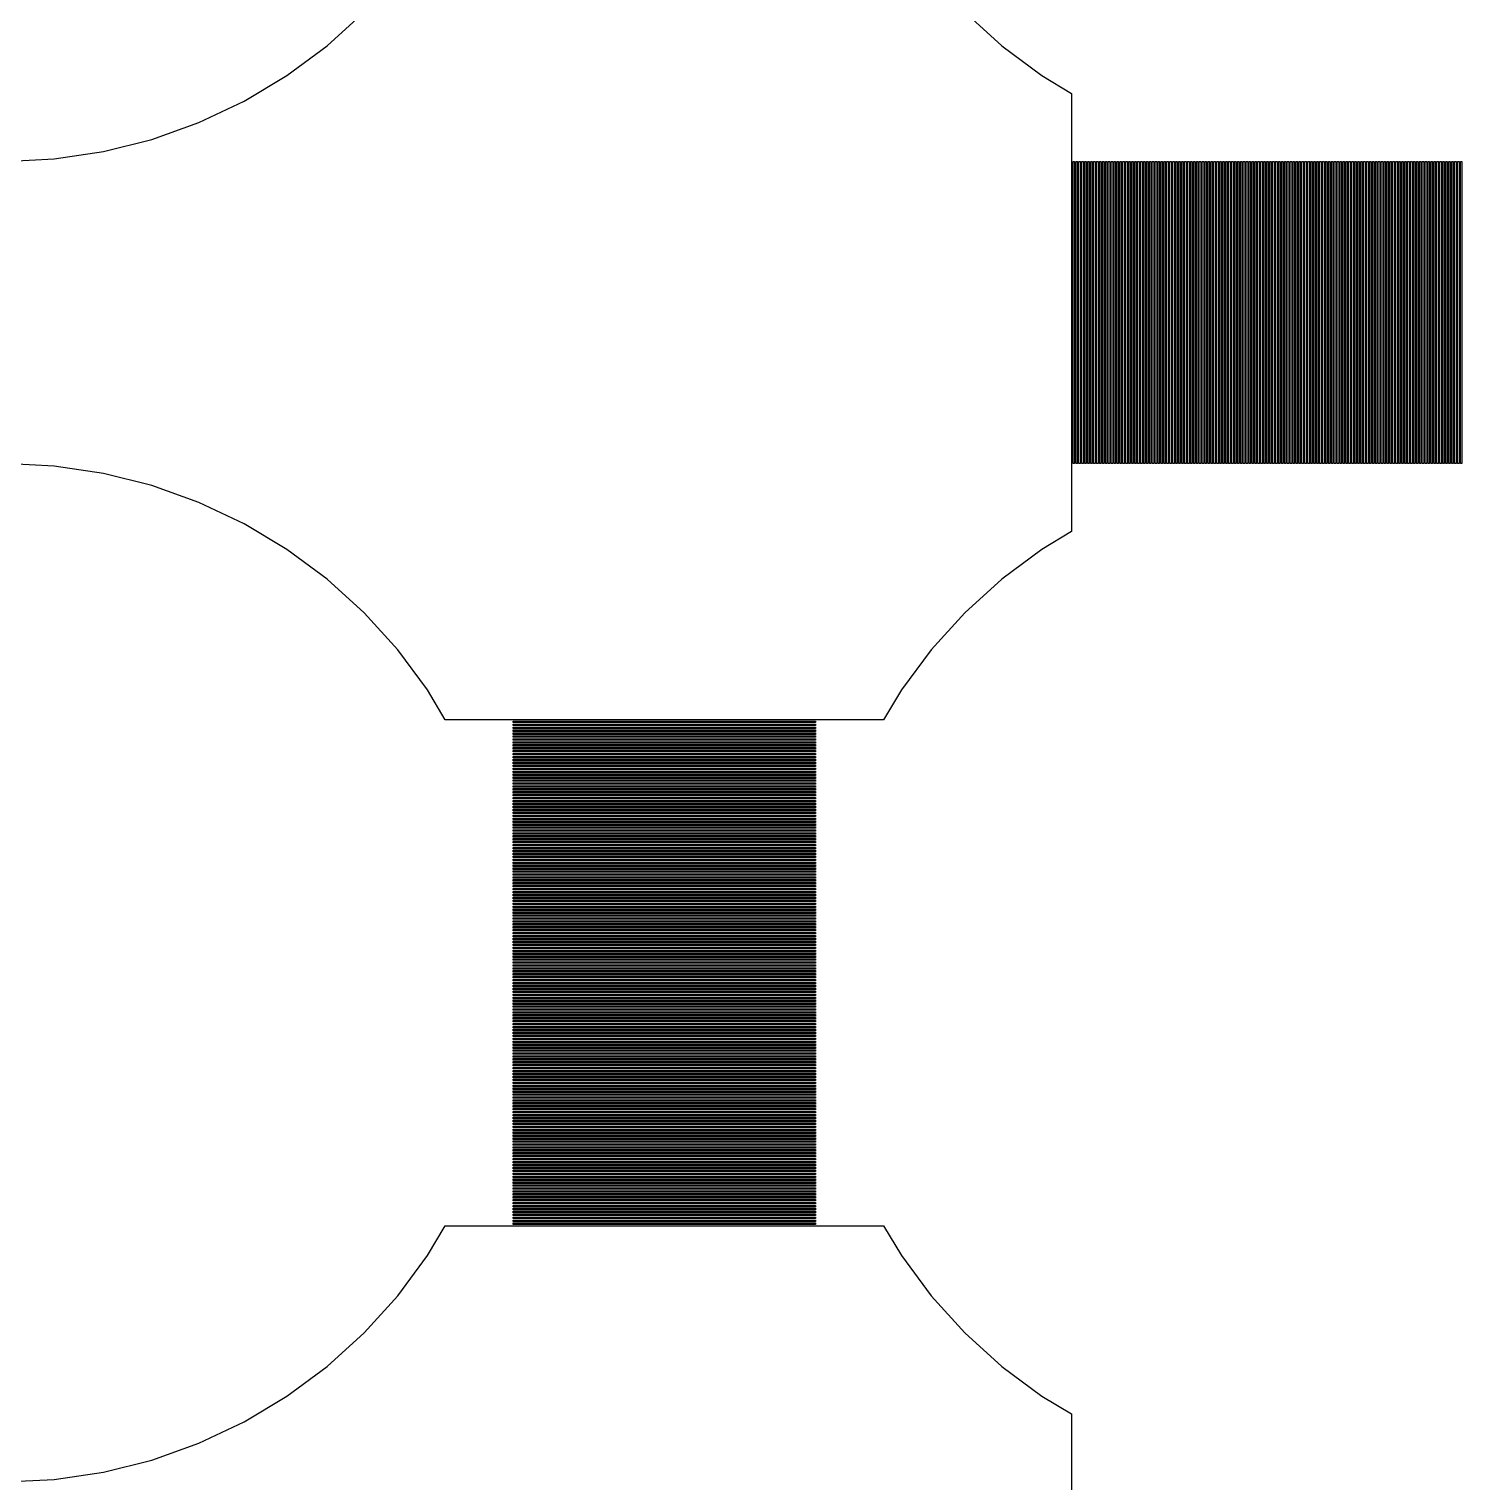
# Model space of a CAD drawing. Extents: x -5 to 92, y -13 to 39.
# Drawn here: x 43.67 to 53.44, y 5.03 to 14.93 of the extents above; entities that cross this region are included whole.
import ezdxf

# ---------------------------------------------------------------- set-up
doc = ezdxf.new("R2010")
doc.units = 0

msp = doc.modelspace()

# ---------------------------------------------------------------- linework, layer by layer
for p, q in [((45.7013, 14.8177), (45.9537, 15.0463)), ((50.0463, 15.0463), (50.2987, 14.8176)), ((45.4278, 14.6148), (45.7013, 14.8177)), ((50.2987, 14.8176), (50.5722, 14.6148)), ((45.1357, 14.4397), (45.4278, 14.6148)), ((50.5722, 14.6148), (50.775, 14.4932)), ((50.775, 14.4932), (50.775, 11.5068)), ((44.8279, 14.2941), (45.1357, 14.4397)), ((44.5073, 14.1794), (44.8279, 14.2941)), ((44.177, 14.0967), (44.5073, 14.1794)), ((43.8401, 14.0467), (44.177, 14.0967)), ((43.5, 14.03), (43.8401, 14.0467)), ((50.785, 11.97), (50.785, 14.03)), ((50.785, 14.03), (50.795, 14.03)), ((50.795, 14.03), (50.795, 11.97)), ((50.805, 11.97), (50.805, 14.03)), ((50.805, 14.03), (50.815, 14.03)), ((50.815, 14.03), (50.815, 11.97)), ((50.825, 11.97), (50.825, 14.03)), ((50.825, 14.03), (50.835, 14.03)), ((50.835, 14.03), (50.835, 11.97)), ((50.845, 11.97), (50.845, 14.03)), ((50.845, 14.03), (50.855, 14.03)), ((50.855, 14.03), (50.855, 11.97)), ((50.865, 11.97), (50.865, 14.03)), ((50.865, 14.03), (50.875, 14.03)), ((50.875, 14.03), (50.875, 11.97)), ((50.885, 11.97), (50.885, 14.03)), ((50.885, 14.03), (50.895, 14.03)), ((50.895, 14.03), (50.895, 11.97)), ((50.905, 11.97), (50.905, 14.03)), ((50.905, 14.03), (50.915, 14.03)), ((50.915, 14.03), (50.915, 11.97)), ((50.925, 11.97), (50.925, 14.03)), ((50.925, 14.03), (50.935, 14.03)), ((50.935, 14.03), (50.935, 11.97)), ((50.945, 11.97), (50.945, 14.03)), ((50.945, 14.03), (50.955, 14.03)), ((50.955, 14.03), (50.955, 11.97)), ((50.965, 11.97), (50.965, 14.03)), ((50.965, 14.03), (50.975, 14.03)), ((50.975, 14.03), (50.975, 11.97)), ((50.985, 11.97), (50.985, 14.03)), ((50.985, 14.03), (50.995, 14.03)), ((50.995, 14.03), (50.995, 11.97)), ((51.005, 11.97), (51.005, 14.03)), ((51.005, 14.03), (51.015, 14.03)), ((51.015, 14.03), (51.015, 11.97)), ((51.025, 11.97), (51.025, 14.03)), ((51.025, 14.03), (51.035, 14.03)), ((51.035, 14.03), (51.035, 11.97)), ((51.045, 11.97), (51.045, 14.03)), ((51.045, 14.03), (51.055, 14.03)), ((51.055, 14.03), (51.055, 11.97)), ((51.065, 11.97), (51.065, 14.03)), ((51.065, 14.03), (51.075, 14.03)), ((51.075, 14.03), (51.075, 11.97)), ((51.085, 11.97), (51.085, 14.03)), ((51.085, 14.03), (51.095, 14.03)), ((51.095, 14.03), (51.095, 11.97)), ((51.105, 11.97), (51.105, 14.03)), ((51.105, 14.03), (51.115, 14.03)), ((51.115, 14.03), (51.115, 11.97)), ((51.125, 11.97), (51.125, 14.03)), ((51.125, 14.03), (51.135, 14.03)), ((51.135, 14.03), (51.135, 11.97)), ((51.145, 11.97), (51.145, 14.03)), ((51.145, 14.03), (51.155, 14.03)), ((51.155, 14.03), (51.155, 11.97)), ((51.165, 11.97), (51.165, 14.03)), ((51.165, 14.03), (51.175, 14.03)), ((51.175, 14.03), (51.175, 11.97)), ((51.185, 11.97), (51.185, 14.03)), ((51.185, 14.03), (51.195, 14.03)), ((51.195, 14.03), (51.195, 11.97)), ((51.205, 11.97), (51.205, 14.03)), ((51.205, 14.03), (51.215, 14.03)), ((51.215, 14.03), (51.215, 11.97)), ((51.225, 11.97), (51.225, 14.03)), ((51.225, 14.03), (51.235, 14.03)), ((51.235, 14.03), (51.235, 11.97)), ((51.245, 11.97), (51.245, 14.03)), ((51.245, 14.03), (51.255, 14.03)), ((51.255, 14.03), (51.255, 11.97)), ((51.265, 11.97), (51.265, 14.03)), ((51.265, 14.03), (51.275, 14.03)), ((51.275, 14.03), (51.275, 11.97)), ((51.285, 11.97), (51.285, 14.03)), ((51.285, 14.03), (51.295, 14.03)), ((51.295, 14.03), (51.295, 11.97)), ((51.305, 11.97), (51.305, 14.03)), ((51.305, 14.03), (51.315, 14.03)), ((51.315, 14.03), (51.315, 11.97)), ((51.325, 11.97), (51.325, 14.03)), ((51.325, 14.03), (51.335, 14.03)), ((51.335, 14.03), (51.335, 11.97)), ((51.345, 11.97), (51.345, 14.03)), ((51.345, 14.03), (51.355, 14.03)), ((51.355, 14.03), (51.355, 11.97)), ((51.365, 11.97), (51.365, 14.03)), ((51.365, 14.03), (51.375, 14.03)), ((51.375, 14.03), (51.375, 11.97)), ((51.385, 11.97), (51.385, 14.03)), ((51.385, 14.03), (51.395, 14.03)), ((51.395, 14.03), (51.395, 11.97)), ((51.405, 11.97), (51.405, 14.03)), ((51.405, 14.03), (51.415, 14.03)), ((51.415, 14.03), (51.415, 11.97)), ((51.425, 11.97), (51.425, 14.03)), ((51.425, 14.03), (51.435, 14.03)), ((51.435, 14.03), (51.435, 11.97)), ((51.445, 11.97), (51.445, 14.03)), ((51.445, 14.03), (51.455, 14.03)), ((51.455, 14.03), (51.455, 11.97)), ((51.465, 11.97), (51.465, 14.03)), ((51.465, 14.03), (51.475, 14.03)), ((51.475, 14.03), (51.475, 11.97)), ((51.485, 11.97), (51.485, 14.03)), ((51.485, 14.03), (51.495, 14.03)), ((51.495, 14.03), (51.495, 11.97)), ((51.505, 11.97), (51.505, 14.03)), ((51.505, 14.03), (51.515, 14.03)), ((51.515, 14.03), (51.515, 11.97)), ((51.525, 11.97), (51.525, 14.03)), ((51.525, 14.03), (51.535, 14.03)), ((51.535, 14.03), (51.535, 11.97)), ((51.545, 11.97), (51.545, 14.03)), ((51.545, 14.03), (51.555, 14.03)), ((51.555, 14.03), (51.555, 11.97)), ((51.565, 11.97), (51.565, 14.03)), ((51.565, 14.03), (51.575, 14.03)), ((51.575, 14.03), (51.575, 11.97)), ((51.585, 11.97), (51.585, 14.03)), ((51.585, 14.03), (51.595, 14.03)), ((51.595, 14.03), (51.595, 11.97)), ((51.605, 11.97), (51.605, 14.03)), ((51.605, 14.03), (51.615, 14.03)), ((51.615, 14.03), (51.615, 11.97)), ((51.625, 11.97), (51.625, 14.03)), ((51.625, 14.03), (51.635, 14.03)), ((51.635, 14.03), (51.635, 11.97)), ((51.645, 11.97), (51.645, 14.03)), ((51.645, 14.03), (51.655, 14.03)), ((51.655, 14.03), (51.655, 11.97)), ((51.665, 11.97), (51.665, 14.03)), ((51.665, 14.03), (51.675, 14.03)), ((51.675, 14.03), (51.675, 11.97)), ((51.685, 11.97), (51.685, 14.03)), ((51.685, 14.03), (51.695, 14.03)), ((51.695, 14.03), (51.695, 11.97)), ((51.705, 11.97), (51.705, 14.03)), ((51.705, 14.03), (51.715, 14.03)), ((51.715, 14.03), (51.715, 11.97)), ((51.725, 11.97), (51.725, 14.03)), ((51.725, 14.03), (51.735, 14.03)), ((51.735, 14.03), (51.735, 11.97)), ((51.745, 11.97), (51.745, 14.03)), ((51.745, 14.03), (51.755, 14.03)), ((51.755, 14.03), (51.755, 11.97)), ((51.765, 11.97), (51.765, 14.03)), ((51.765, 14.03), (51.775, 14.03)), ((51.775, 14.03), (51.775, 11.97)), ((51.785, 11.97), (51.785, 14.03)), ((51.785, 14.03), (51.795, 14.03)), ((51.795, 14.03), (51.795, 11.97)), ((51.805, 11.97), (51.805, 14.03)), ((51.805, 14.03), (51.815, 14.03)), ((51.815, 14.03), (51.815, 11.97)), ((51.825, 11.97), (51.825, 14.03)), ((51.825, 14.03), (51.835, 14.03)), ((51.835, 14.03), (51.835, 11.97)), ((51.845, 11.97), (51.845, 14.03)), ((51.845, 14.03), (51.855, 14.03)), ((51.855, 14.03), (51.855, 11.97)), ((51.865, 11.97), (51.865, 14.03)), ((51.865, 14.03), (51.875, 14.03)), ((51.875, 14.03), (51.875, 11.97)), ((51.885, 11.97), (51.885, 14.03)), ((51.885, 14.03), (51.895, 14.03)), ((51.895, 14.03), (51.895, 11.97)), ((51.905, 11.97), (51.905, 14.03)), ((51.905, 14.03), (51.915, 14.03)), ((51.915, 14.03), (51.915, 11.97)), ((51.925, 11.97), (51.925, 14.03)), ((51.925, 14.03), (51.935, 14.03)), ((51.935, 14.03), (51.935, 11.97)), ((51.945, 11.97), (51.945, 14.03)), ((51.945, 14.03), (51.955, 14.03)), ((51.955, 14.03), (51.955, 11.97)), ((51.965, 11.97), (51.965, 14.03)), ((51.965, 14.03), (51.975, 14.03)), ((51.975, 14.03), (51.975, 11.97)), ((51.985, 11.97), (51.985, 14.03)), ((51.985, 14.03), (51.995, 14.03)), ((51.995, 14.03), (51.995, 11.97)), ((52.005, 11.97), (52.005, 14.03)), ((52.005, 14.03), (52.015, 14.03)), ((52.015, 14.03), (52.015, 11.97)), ((52.025, 11.97), (52.025, 14.03)), ((52.025, 14.03), (52.035, 14.03)), ((52.035, 14.03), (52.035, 11.97)), ((52.045, 11.97), (52.045, 14.03)), ((52.045, 14.03), (52.055, 14.03)), ((52.055, 14.03), (52.055, 11.97)), ((52.065, 11.97), (52.065, 14.03)), ((52.065, 14.03), (52.075, 14.03)), ((52.075, 14.03), (52.075, 11.97)), ((52.085, 11.97), (52.085, 14.03)), ((52.085, 14.03), (52.095, 14.03)), ((52.095, 14.03), (52.095, 11.97)), ((52.105, 11.97), (52.105, 14.03)), ((52.105, 14.03), (52.115, 14.03)), ((52.115, 14.03), (52.115, 11.97)), ((52.125, 11.97), (52.125, 14.03)), ((52.125, 14.03), (52.135, 14.03)), ((52.135, 14.03), (52.135, 11.97)), ((52.145, 11.97), (52.145, 14.03)), ((52.145, 14.03), (52.155, 14.03)), ((52.155, 14.03), (52.155, 11.97)), ((52.165, 11.97), (52.165, 14.03)), ((52.165, 14.03), (52.175, 14.03)), ((52.175, 14.03), (52.175, 11.97)), ((52.185, 11.97), (52.185, 14.03)), ((52.185, 14.03), (52.195, 14.03)), ((52.195, 14.03), (52.195, 11.97)), ((52.205, 11.97), (52.205, 14.03)), ((52.205, 14.03), (52.215, 14.03)), ((52.215, 14.03), (52.215, 11.97)), ((52.225, 11.97), (52.225, 14.03)), ((52.225, 14.03), (52.235, 14.03)), ((52.235, 14.03), (52.235, 11.97)), ((52.245, 11.97), (52.245, 14.03)), ((52.245, 14.03), (52.255, 14.03)), ((52.255, 14.03), (52.255, 11.97)), ((52.265, 11.97), (52.265, 14.03)), ((52.265, 14.03), (52.275, 14.03)), ((52.275, 14.03), (52.275, 11.97)), ((52.285, 11.97), (52.285, 14.03)), ((52.285, 14.03), (52.295, 14.03)), ((52.295, 14.03), (52.295, 11.97)), ((52.305, 11.97), (52.305, 14.03)), ((52.305, 14.03), (52.315, 14.03)), ((52.315, 14.03), (52.315, 11.97)), ((52.325, 11.97), (52.325, 14.03)), ((52.325, 14.03), (52.335, 14.03)), ((52.335, 14.03), (52.335, 11.97)), ((52.345, 11.97), (52.345, 14.03)), ((52.345, 14.03), (52.355, 14.03)), ((52.355, 14.03), (52.355, 11.97)), ((52.365, 11.97), (52.365, 14.03)), ((52.365, 14.03), (52.375, 14.03)), ((52.375, 14.03), (52.375, 11.97)), ((52.385, 11.97), (52.385, 14.03)), ((52.385, 14.03), (52.395, 14.03)), ((52.395, 14.03), (52.395, 11.97)), ((52.405, 11.97), (52.405, 14.03)), ((52.405, 14.03), (52.415, 14.03)), ((52.415, 14.03), (52.415, 11.97)), ((52.425, 11.97), (52.425, 14.03)), ((52.425, 14.03), (52.435, 14.03)), ((52.435, 14.03), (52.435, 11.97)), ((52.445, 11.97), (52.445, 14.03)), ((52.445, 14.03), (52.455, 14.03)), ((52.455, 14.03), (52.455, 11.97)), ((52.465, 11.97), (52.465, 14.03)), ((52.465, 14.03), (52.475, 14.03)), ((52.475, 14.03), (52.475, 11.97)), ((52.485, 11.97), (52.485, 14.03)), ((52.485, 14.03), (52.495, 14.03)), ((52.495, 14.03), (52.495, 11.97)), ((52.505, 11.97), (52.505, 14.03)), ((52.505, 14.03), (52.515, 14.03)), ((52.515, 14.03), (52.515, 11.97)), ((52.525, 11.97), (52.525, 14.03)), ((52.525, 14.03), (52.535, 14.03)), ((52.535, 14.03), (52.535, 11.97)), ((52.545, 11.97), (52.545, 14.03)), ((52.545, 14.03), (52.555, 14.03)), ((52.555, 14.03), (52.555, 11.97)), ((52.565, 11.97), (52.565, 14.03)), ((52.565, 14.03), (52.575, 14.03)), ((52.575, 14.03), (52.575, 11.97)), ((52.585, 11.97), (52.585, 14.03)), ((52.585, 14.03), (52.595, 14.03)), ((52.595, 14.03), (52.595, 11.97)), ((52.605, 11.97), (52.605, 14.03)), ((52.605, 14.03), (52.615, 14.03)), ((52.615, 14.03), (52.615, 11.97)), ((52.625, 11.97), (52.625, 14.03)), ((52.625, 14.03), (52.635, 14.03)), ((52.635, 14.03), (52.635, 11.97)), ((52.645, 11.97), (52.645, 14.03)), ((52.645, 14.03), (52.655, 14.03)), ((52.655, 14.03), (52.655, 11.97)), ((52.665, 11.97), (52.665, 14.03)), ((52.665, 14.03), (52.675, 14.03)), ((52.675, 14.03), (52.675, 11.97)), ((52.685, 11.97), (52.685, 14.03)), ((52.685, 14.03), (52.695, 14.03)), ((52.695, 14.03), (52.695, 11.97)), ((52.705, 11.97), (52.705, 14.03)), ((52.705, 14.03), (52.715, 14.03)), ((52.715, 14.03), (52.715, 11.97)), ((52.725, 11.97), (52.725, 14.03)), ((52.725, 14.03), (52.735, 14.03)), ((52.735, 14.03), (52.735, 11.97)), ((52.745, 11.97), (52.745, 14.03)), ((52.745, 14.03), (52.755, 14.03)), ((52.755, 14.03), (52.755, 11.97)), ((52.765, 11.97), (52.765, 14.03)), ((52.765, 14.03), (52.775, 14.03)), ((52.775, 14.03), (52.775, 11.97)), ((52.785, 11.97), (52.785, 14.03)), ((52.785, 14.03), (52.795, 14.03)), ((52.795, 14.03), (52.795, 11.97)), ((52.805, 11.97), (52.805, 14.03)), ((52.805, 14.03), (52.815, 14.03)), ((52.815, 14.03), (52.815, 11.97)), ((52.825, 11.97), (52.825, 14.03)), ((52.825, 14.03), (52.835, 14.03)), ((52.835, 14.03), (52.835, 11.97)), ((52.845, 11.97), (52.845, 14.03)), ((52.845, 14.03), (52.855, 14.03)), ((52.855, 14.03), (52.855, 11.97)), ((52.865, 11.97), (52.865, 14.03)), ((52.865, 14.03), (52.875, 14.03)), ((52.875, 14.03), (52.875, 11.97)), ((52.885, 11.97), (52.885, 14.03)), ((52.885, 14.03), (52.895, 14.03)), ((52.895, 14.03), (52.895, 11.97)), ((52.905, 11.97), (52.905, 14.03)), ((52.905, 14.03), (52.915, 14.03)), ((52.915, 14.03), (52.915, 11.97)), ((52.925, 11.97), (52.925, 14.03)), ((52.925, 14.03), (52.935, 14.03)), ((52.935, 14.03), (52.935, 11.97)), ((52.945, 11.97), (52.945, 14.03)), ((52.945, 14.03), (52.955, 14.03)), ((52.955, 14.03), (52.955, 11.97)), ((52.965, 11.97), (52.965, 14.03)), ((52.965, 14.03), (52.975, 14.03)), ((52.975, 14.03), (52.975, 11.97)), ((52.985, 11.97), (52.985, 14.03)), ((52.985, 14.03), (52.995, 14.03)), ((52.995, 14.03), (52.995, 11.97)), ((53.005, 11.97), (53.005, 14.03)), ((53.005, 14.03), (53.015, 14.03)), ((53.015, 14.03), (53.015, 11.97)), ((53.025, 11.97), (53.025, 14.03)), ((53.025, 14.03), (53.035, 14.03)), ((53.035, 14.03), (53.035, 11.97)), ((53.045, 11.97), (53.045, 14.03)), ((53.045, 14.03), (53.055, 14.03)), ((53.055, 14.03), (53.055, 11.97)), ((53.065, 11.97), (53.065, 14.03)), ((53.065, 14.03), (53.075, 14.03)), ((53.075, 14.03), (53.075, 11.97)), ((53.085, 11.97), (53.085, 14.03)), ((53.085, 14.03), (53.095, 14.03)), ((53.095, 14.03), (53.095, 11.97)), ((53.105, 11.97), (53.105, 14.03)), ((53.105, 14.03), (53.115, 14.03)), ((53.115, 14.03), (53.115, 11.97)), ((53.125, 11.97), (53.125, 14.03)), ((53.125, 14.03), (53.135, 14.03)), ((53.135, 14.03), (53.135, 11.97)), ((53.145, 11.97), (53.145, 14.03)), ((53.145, 14.03), (53.155, 14.03)), ((53.155, 14.03), (53.155, 11.97)), ((53.165, 11.97), (53.165, 14.03)), ((53.165, 14.03), (53.175, 14.03)), ((53.175, 14.03), (53.175, 11.97)), ((53.185, 11.97), (53.185, 14.03)), ((53.185, 14.03), (53.195, 14.03)), ((53.195, 14.03), (53.195, 11.97)), ((53.205, 11.97), (53.205, 14.03)), ((53.205, 14.03), (53.215, 14.03)), ((53.215, 14.03), (53.215, 11.97)), ((53.225, 11.97), (53.225, 14.03)), ((53.225, 14.03), (53.235, 14.03)), ((53.235, 14.03), (53.235, 11.97)), ((53.245, 11.97), (53.245, 14.03)), ((53.245, 14.03), (53.255, 14.03)), ((53.255, 14.03), (53.255, 11.97)), ((53.265, 11.97), (53.265, 14.03)), ((53.265, 14.03), (53.275, 14.03)), ((53.275, 14.03), (53.275, 11.97)), ((53.285, 11.97), (53.285, 14.03)), ((53.285, 14.03), (53.295, 14.03)), ((53.295, 14.03), (53.295, 11.97)), ((53.305, 11.97), (53.305, 14.03)), ((53.305, 14.03), (53.315, 14.03)), ((53.315, 14.03), (53.315, 11.97)), ((53.325, 11.97), (53.325, 14.03)), ((53.325, 14.03), (53.335, 14.03)), ((53.335, 14.03), (53.335, 11.97)), ((53.345, 11.97), (53.345, 14.03)), ((53.345, 14.03), (53.355, 14.03)), ((53.355, 14.03), (53.355, 11.97)), ((53.365, 11.97), (53.365, 14.03)), ((53.365, 14.03), (53.375, 14.03)), ((53.375, 14.03), (53.375, 11.97)), ((53.385, 11.97), (53.385, 14.03)), ((53.385, 14.03), (53.395, 14.03)), ((53.395, 14.03), (53.395, 11.97)), ((53.405, 11.97), (53.405, 14.03)), ((53.405, 14.03), (53.415, 14.03)), ((53.415, 14.03), (53.415, 11.97)), ((53.425, 11.97), (53.425, 14.03)), ((53.425, 14.03), (53.435, 14.03)), ((53.435, 14.03), (53.435, 11.97)), ((43.8401, 11.9533), (43.5, 11.97)), ((44.177, 11.9033), (43.8401, 11.9533)), ((44.5073, 11.8206), (44.177, 11.9033)), ((50.795, 11.97), (50.785, 11.97)), ((50.815, 11.97), (50.805, 11.97)), ((50.835, 11.97), (50.825, 11.97)), ((50.855, 11.97), (50.845, 11.97)), ((50.875, 11.97), (50.865, 11.97)), ((50.895, 11.97), (50.885, 11.97)), ((50.915, 11.97), (50.905, 11.97)), ((50.935, 11.97), (50.925, 11.97)), ((50.955, 11.97), (50.945, 11.97)), ((50.975, 11.97), (50.965, 11.97)), ((50.995, 11.97), (50.985, 11.97)), ((51.015, 11.97), (51.005, 11.97)), ((51.035, 11.97), (51.025, 11.97)), ((51.055, 11.97), (51.045, 11.97)), ((51.075, 11.97), (51.065, 11.97)), ((51.095, 11.97), (51.085, 11.97)), ((51.115, 11.97), (51.105, 11.97)), ((51.135, 11.97), (51.125, 11.97)), ((51.155, 11.97), (51.145, 11.97)), ((51.175, 11.97), (51.165, 11.97)), ((51.195, 11.97), (51.185, 11.97)), ((51.215, 11.97), (51.205, 11.97)), ((51.235, 11.97), (51.225, 11.97)), ((51.255, 11.97), (51.245, 11.97)), ((51.275, 11.97), (51.265, 11.97)), ((51.295, 11.97), (51.285, 11.97)), ((51.315, 11.97), (51.305, 11.97)), ((51.335, 11.97), (51.325, 11.97)), ((51.355, 11.97), (51.345, 11.97)), ((51.375, 11.97), (51.365, 11.97)), ((51.395, 11.97), (51.385, 11.97)), ((51.415, 11.97), (51.405, 11.97)), ((51.435, 11.97), (51.425, 11.97)), ((51.455, 11.97), (51.445, 11.97)), ((51.475, 11.97), (51.465, 11.97)), ((51.495, 11.97), (51.485, 11.97)), ((51.515, 11.97), (51.505, 11.97)), ((51.535, 11.97), (51.525, 11.97)), ((51.555, 11.97), (51.545, 11.97)), ((51.575, 11.97), (51.565, 11.97)), ((51.595, 11.97), (51.585, 11.97)), ((51.615, 11.97), (51.605, 11.97)), ((51.635, 11.97), (51.625, 11.97)), ((51.655, 11.97), (51.645, 11.97)), ((51.675, 11.97), (51.665, 11.97)), ((51.695, 11.97), (51.685, 11.97)), ((51.715, 11.97), (51.705, 11.97)), ((51.735, 11.97), (51.725, 11.97)), ((51.755, 11.97), (51.745, 11.97)), ((51.775, 11.97), (51.765, 11.97)), ((51.795, 11.97), (51.785, 11.97)), ((51.815, 11.97), (51.805, 11.97)), ((51.835, 11.97), (51.825, 11.97)), ((51.855, 11.97), (51.845, 11.97)), ((51.875, 11.97), (51.865, 11.97)), ((51.895, 11.97), (51.885, 11.97)), ((51.915, 11.97), (51.905, 11.97)), ((51.935, 11.97), (51.925, 11.97)), ((51.955, 11.97), (51.945, 11.97)), ((51.975, 11.97), (51.965, 11.97)), ((51.995, 11.97), (51.985, 11.97)), ((52.015, 11.97), (52.005, 11.97)), ((52.035, 11.97), (52.025, 11.97)), ((52.055, 11.97), (52.045, 11.97)), ((52.075, 11.97), (52.065, 11.97)), ((52.095, 11.97), (52.085, 11.97)), ((52.115, 11.97), (52.105, 11.97)), ((52.135, 11.97), (52.125, 11.97)), ((52.155, 11.97), (52.145, 11.97)), ((52.175, 11.97), (52.165, 11.97)), ((52.195, 11.97), (52.185, 11.97)), ((52.215, 11.97), (52.205, 11.97)), ((52.235, 11.97), (52.225, 11.97)), ((52.255, 11.97), (52.245, 11.97)), ((52.275, 11.97), (52.265, 11.97)), ((52.295, 11.97), (52.285, 11.97)), ((52.315, 11.97), (52.305, 11.97)), ((52.335, 11.97), (52.325, 11.97)), ((52.355, 11.97), (52.345, 11.97)), ((52.375, 11.97), (52.365, 11.97)), ((52.395, 11.97), (52.385, 11.97)), ((52.415, 11.97), (52.405, 11.97)), ((52.435, 11.97), (52.425, 11.97)), ((52.455, 11.97), (52.445, 11.97)), ((52.475, 11.97), (52.465, 11.97)), ((52.495, 11.97), (52.485, 11.97)), ((52.515, 11.97), (52.505, 11.97)), ((52.535, 11.97), (52.525, 11.97)), ((52.555, 11.97), (52.545, 11.97)), ((52.575, 11.97), (52.565, 11.97)), ((52.595, 11.97), (52.585, 11.97)), ((52.615, 11.97), (52.605, 11.97)), ((52.635, 11.97), (52.625, 11.97)), ((52.655, 11.97), (52.645, 11.97)), ((52.675, 11.97), (52.665, 11.97)), ((52.695, 11.97), (52.685, 11.97)), ((52.715, 11.97), (52.705, 11.97)), ((52.735, 11.97), (52.725, 11.97)), ((52.755, 11.97), (52.745, 11.97)), ((52.775, 11.97), (52.765, 11.97)), ((52.795, 11.97), (52.785, 11.97)), ((52.815, 11.97), (52.805, 11.97)), ((52.835, 11.97), (52.825, 11.97)), ((52.855, 11.97), (52.845, 11.97)), ((52.875, 11.97), (52.865, 11.97)), ((52.895, 11.97), (52.885, 11.97)), ((52.915, 11.97), (52.905, 11.97)), ((52.935, 11.97), (52.925, 11.97)), ((52.955, 11.97), (52.945, 11.97)), ((52.975, 11.97), (52.965, 11.97)), ((52.995, 11.97), (52.985, 11.97)), ((53.015, 11.97), (53.005, 11.97)), ((53.035, 11.97), (53.025, 11.97)), ((53.055, 11.97), (53.045, 11.97)), ((53.075, 11.97), (53.065, 11.97)), ((53.095, 11.97), (53.085, 11.97)), ((53.115, 11.97), (53.105, 11.97)), ((53.135, 11.97), (53.125, 11.97)), ((53.155, 11.97), (53.145, 11.97)), ((53.175, 11.97), (53.165, 11.97)), ((53.195, 11.97), (53.185, 11.97)), ((53.215, 11.97), (53.205, 11.97)), ((53.235, 11.97), (53.225, 11.97)), ((53.255, 11.97), (53.245, 11.97)), ((53.275, 11.97), (53.265, 11.97)), ((53.295, 11.97), (53.285, 11.97)), ((53.315, 11.97), (53.305, 11.97)), ((53.335, 11.97), (53.325, 11.97)), ((53.355, 11.97), (53.345, 11.97)), ((53.375, 11.97), (53.365, 11.97)), ((53.395, 11.97), (53.385, 11.97)), ((53.415, 11.97), (53.405, 11.97)), ((53.435, 11.97), (53.425, 11.97)), ((44.8279, 11.7059), (44.5073, 11.8206)), ((45.1358, 11.5603), (44.8279, 11.7059)), ((45.4278, 11.3852), (45.1358, 11.5603)), ((50.775, 11.5068), (50.5722, 11.3852)), ((45.7014, 11.1823), (45.4278, 11.3852)), ((50.5722, 11.3852), (50.2987, 11.1824)), ((45.9537, 10.9537), (45.7014, 11.1823)), ((50.2987, 11.1824), (50.0463, 10.9537)), ((46.1824, 10.7013), (45.9537, 10.9537)), ((50.0463, 10.9537), (49.8177, 10.7014)), ((46.3852, 10.4278), (46.1824, 10.7013)), ((49.8177, 10.7014), (49.6148, 10.4278)), ((46.5068, 10.225), (46.3852, 10.4278)), ((49.6148, 10.4278), (49.4932, 10.225)), ((49.4932, 10.225), (46.5068, 10.225)), ((46.97, 10.205), (46.97, 10.215)), ((46.97, 10.215), (49.03, 10.215)), ((49.03, 10.205), (46.97, 10.205)), ((49.03, 10.215), (49.03, 10.205)), ((46.97, 10.185), (46.97, 10.195)), ((46.97, 10.195), (49.03, 10.195)), ((49.03, 10.185), (46.97, 10.185)), ((46.97, 10.165), (46.97, 10.175)), ((46.97, 10.175), (49.03, 10.175)), ((49.03, 10.165), (46.97, 10.165)), ((46.97, 10.145), (46.97, 10.155)), ((46.97, 10.155), (49.03, 10.155)), ((49.03, 10.145), (46.97, 10.145)), ((46.97, 10.125), (46.97, 10.135)), ((46.97, 10.135), (49.03, 10.135)), ((49.03, 10.125), (46.97, 10.125)), ((46.97, 10.105), (46.97, 10.115)), ((46.97, 10.115), (49.03, 10.115)), ((49.03, 10.105), (46.97, 10.105)), ((49.03, 10.195), (49.03, 10.185)), ((49.03, 10.175), (49.03, 10.165)), ((49.03, 10.155), (49.03, 10.145)), ((49.03, 10.135), (49.03, 10.125)), ((49.03, 10.115), (49.03, 10.105)), ((46.97, 10.085), (46.97, 10.095)), ((46.97, 10.095), (49.03, 10.095)), ((49.03, 10.085), (46.97, 10.085)), ((46.97, 10.065), (46.97, 10.075)), ((46.97, 10.075), (49.03, 10.075)), ((49.03, 10.065), (46.97, 10.065)), ((46.97, 10.045), (46.97, 10.055)), ((46.97, 10.055), (49.03, 10.055)), ((49.03, 10.045), (46.97, 10.045)), ((46.97, 10.025), (46.97, 10.035)), ((46.97, 10.035), (49.03, 10.035)), ((49.03, 10.025), (46.97, 10.025)), ((46.97, 10.005), (46.97, 10.015)), ((46.97, 10.015), (49.03, 10.015)), ((49.03, 10.005), (46.97, 10.005)), ((49.03, 10.095), (49.03, 10.085)), ((49.03, 10.075), (49.03, 10.065)), ((49.03, 10.055), (49.03, 10.045)), ((49.03, 10.035), (49.03, 10.025)), ((49.03, 10.015), (49.03, 10.005)), ((46.97, 9.98499), (46.97, 9.995)), ((46.97, 9.995), (49.03, 9.995)), ((49.03, 9.98499), (46.97, 9.98499)), ((46.97, 9.965), (46.97, 9.97499)), ((46.97, 9.97499), (49.03, 9.97499)), ((49.03, 9.965), (46.97, 9.965)), ((46.97, 9.94499), (46.97, 9.95499)), ((46.97, 9.95499), (49.03, 9.95499)), ((49.03, 9.94499), (46.97, 9.94499)), ((46.97, 9.92499), (46.97, 9.935)), ((46.97, 9.935), (49.03, 9.935)), ((49.03, 9.92499), (46.97, 9.92499)), ((46.97, 9.905), (46.97, 9.91499)), ((46.97, 9.91499), (49.03, 9.91499)), ((49.03, 9.905), (46.97, 9.905)), ((49.03, 9.995), (49.03, 9.98499)), ((49.03, 9.97499), (49.03, 9.965)), ((49.03, 9.95499), (49.03, 9.94499)), ((49.03, 9.935), (49.03, 9.92499)), ((49.03, 9.91499), (49.03, 9.905)), ((46.97, 9.88499), (46.97, 9.89499)), ((46.97, 9.89499), (49.03, 9.89499)), ((49.03, 9.88499), (46.97, 9.88499)), ((46.97, 9.86499), (46.97, 9.875)), ((46.97, 9.875), (49.03, 9.875)), ((49.03, 9.86499), (46.97, 9.86499)), ((46.97, 9.84499), (46.97, 9.855)), ((46.97, 9.855), (49.03, 9.855)), ((49.03, 9.84499), (46.97, 9.84499)), ((46.97, 9.825), (46.97, 9.83499)), ((46.97, 9.83499), (49.03, 9.83499)), ((49.03, 9.825), (46.97, 9.825)), ((46.97, 9.80499), (46.97, 9.81499)), ((46.97, 9.81499), (49.03, 9.81499)), ((49.03, 9.80499), (46.97, 9.80499)), ((49.03, 9.89499), (49.03, 9.88499)), ((49.03, 9.875), (49.03, 9.86499)), ((49.03, 9.855), (49.03, 9.84499)), ((49.03, 9.83499), (49.03, 9.825)), ((49.03, 9.81499), (49.03, 9.80499)), ((46.97, 9.78499), (46.97, 9.795)), ((46.97, 9.795), (49.03, 9.795)), ((49.03, 9.78499), (46.97, 9.78499)), ((46.97, 9.765), (46.97, 9.77499)), ((46.97, 9.77499), (49.03, 9.77499)), ((49.03, 9.765), (46.97, 9.765)), ((46.97, 9.745), (46.97, 9.75499)), ((46.97, 9.75499), (49.03, 9.75499)), ((49.03, 9.745), (46.97, 9.745)), ((46.97, 9.72499), (46.97, 9.73499)), ((46.97, 9.73499), (49.03, 9.73499)), ((49.03, 9.72499), (46.97, 9.72499)), ((46.97, 9.70499), (46.97, 9.715)), ((46.97, 9.715), (49.03, 9.715)), ((49.03, 9.70499), (46.97, 9.70499)), ((49.03, 9.795), (49.03, 9.78499)), ((49.03, 9.77499), (49.03, 9.765)), ((49.03, 9.75499), (49.03, 9.745)), ((49.03, 9.73499), (49.03, 9.72499)), ((49.03, 9.715), (49.03, 9.70499)), ((46.97, 9.685), (46.97, 9.69499)), ((46.97, 9.69499), (49.03, 9.69499)), ((49.03, 9.685), (46.97, 9.685)), ((46.97, 9.66499), (46.97, 9.67499)), ((46.97, 9.67499), (49.03, 9.67499)), ((49.03, 9.66499), (46.97, 9.66499)), ((46.97, 9.64499), (46.97, 9.655)), ((46.97, 9.655), (49.03, 9.655)), ((49.03, 9.64499), (46.97, 9.64499)), ((46.97, 9.625), (46.97, 9.63499)), ((46.97, 9.63499), (49.03, 9.63499)), ((49.03, 9.625), (46.97, 9.625)), ((46.97, 9.605), (46.97, 9.61499)), ((46.97, 9.61499), (49.03, 9.61499)), ((49.03, 9.605), (46.97, 9.605)), ((49.03, 9.69499), (49.03, 9.685)), ((49.03, 9.67499), (49.03, 9.66499)), ((49.03, 9.655), (49.03, 9.64499)), ((49.03, 9.63499), (49.03, 9.625)), ((49.03, 9.61499), (49.03, 9.605)), ((46.97, 9.58499), (46.97, 9.59499)), ((46.97, 9.59499), (49.03, 9.59499)), ((49.03, 9.58499), (46.97, 9.58499)), ((46.97, 9.56499), (46.97, 9.575)), ((46.97, 9.575), (49.03, 9.575)), ((49.03, 9.56499), (46.97, 9.56499)), ((46.97, 9.545), (46.97, 9.55499)), ((46.97, 9.55499), (49.03, 9.55499)), ((49.03, 9.545), (46.97, 9.545)), ((46.97, 9.52499), (46.97, 9.53499)), ((46.97, 9.53499), (49.03, 9.53499)), ((49.03, 9.52499), (46.97, 9.52499)), ((46.97, 9.50499), (46.97, 9.515)), ((46.97, 9.515), (49.03, 9.515)), ((49.03, 9.59499), (49.03, 9.58499)), ((49.03, 9.575), (49.03, 9.56499)), ((49.03, 9.55499), (49.03, 9.545)), ((49.03, 9.53499), (49.03, 9.52499)), ((49.03, 9.515), (49.03, 9.50499)), ((49.03, 9.50499), (46.97, 9.50499)), ((46.97, 9.48499), (46.97, 9.495)), ((46.97, 9.495), (49.03, 9.495)), ((49.03, 9.48499), (46.97, 9.48499)), ((46.97, 9.465), (46.97, 9.47499)), ((46.97, 9.47499), (49.03, 9.47499)), ((49.03, 9.465), (46.97, 9.465)), ((46.97, 9.44499), (46.97, 9.45499)), ((46.97, 9.45499), (49.03, 9.45499)), ((49.03, 9.44499), (46.97, 9.44499)), ((46.97, 9.42499), (46.97, 9.435)), ((46.97, 9.435), (49.03, 9.435)), ((49.03, 9.42499), (46.97, 9.42499)), ((46.97, 9.405), (46.97, 9.41499)), ((46.97, 9.41499), (49.03, 9.41499)), ((49.03, 9.495), (49.03, 9.48499)), ((49.03, 9.47499), (49.03, 9.465)), ((49.03, 9.45499), (49.03, 9.44499)), ((49.03, 9.435), (49.03, 9.42499)), ((49.03, 9.41499), (49.03, 9.405)), ((49.03, 9.405), (46.97, 9.405)), ((46.97, 9.38499), (46.97, 9.39499)), ((46.97, 9.39499), (49.03, 9.39499)), ((49.03, 9.38499), (46.97, 9.38499)), ((46.97, 9.36499), (46.97, 9.375)), ((46.97, 9.375), (49.03, 9.375)), ((49.03, 9.36499), (46.97, 9.36499)), ((46.97, 9.34499), (46.97, 9.355)), ((46.97, 9.355), (49.03, 9.355)), ((49.03, 9.34499), (46.97, 9.34499)), ((46.97, 9.325), (46.97, 9.33499)), ((46.97, 9.33499), (49.03, 9.33499)), ((49.03, 9.325), (46.97, 9.325)), ((46.97, 9.30499), (46.97, 9.31499)), ((46.97, 9.31499), (49.03, 9.31499)), ((49.03, 9.39499), (49.03, 9.38499)), ((49.03, 9.375), (49.03, 9.36499)), ((49.03, 9.355), (49.03, 9.34499)), ((49.03, 9.33499), (49.03, 9.325)), ((49.03, 9.31499), (49.03, 9.30499)), ((49.03, 9.30499), (46.97, 9.30499)), ((46.97, 9.28499), (46.97, 9.295)), ((46.97, 9.295), (49.03, 9.295)), ((49.03, 9.28499), (46.97, 9.28499)), ((46.97, 9.265), (46.97, 9.27499)), ((46.97, 9.27499), (49.03, 9.27499)), ((49.03, 9.265), (46.97, 9.265)), ((46.97, 9.245), (46.97, 9.25499)), ((46.97, 9.25499), (49.03, 9.25499)), ((49.03, 9.245), (46.97, 9.245)), ((46.97, 9.22499), (46.97, 9.23499)), ((46.97, 9.23499), (49.03, 9.23499)), ((49.03, 9.22499), (46.97, 9.22499)), ((46.97, 9.20499), (46.97, 9.215)), ((46.97, 9.215), (49.03, 9.215)), ((49.03, 9.295), (49.03, 9.28499)), ((49.03, 9.27499), (49.03, 9.265)), ((49.03, 9.25499), (49.03, 9.245)), ((49.03, 9.23499), (49.03, 9.22499)), ((49.03, 9.215), (49.03, 9.20499)), ((49.03, 9.20499), (46.97, 9.20499)), ((46.97, 9.185), (46.97, 9.19499)), ((46.97, 9.19499), (49.03, 9.19499)), ((49.03, 9.185), (46.97, 9.185)), ((46.97, 9.16499), (46.97, 9.17499)), ((46.97, 9.17499), (49.03, 9.17499)), ((49.03, 9.16499), (46.97, 9.16499)), ((46.97, 9.14499), (46.97, 9.155)), ((46.97, 9.155), (49.03, 9.155)), ((49.03, 9.14499), (46.97, 9.14499)), ((46.97, 9.125), (46.97, 9.13499)), ((46.97, 9.13499), (49.03, 9.13499)), ((49.03, 9.125), (46.97, 9.125)), ((46.97, 9.105), (46.97, 9.11499)), ((46.97, 9.11499), (49.03, 9.11499)), ((49.03, 9.19499), (49.03, 9.185)), ((49.03, 9.17499), (49.03, 9.16499)), ((49.03, 9.155), (49.03, 9.14499)), ((49.03, 9.13499), (49.03, 9.125)), ((49.03, 9.11499), (49.03, 9.105)), ((49.03, 9.105), (46.97, 9.105)), ((46.97, 9.08499), (46.97, 9.09499)), ((46.97, 9.09499), (49.03, 9.09499)), ((49.03, 9.08499), (46.97, 9.08499)), ((46.97, 9.06499), (46.97, 9.075)), ((46.97, 9.075), (49.03, 9.075)), ((49.03, 9.06499), (46.97, 9.06499)), ((46.97, 9.045), (46.97, 9.05499)), ((46.97, 9.05499), (49.03, 9.05499)), ((49.03, 9.045), (46.97, 9.045)), ((46.97, 9.02499), (46.97, 9.03499)), ((46.97, 9.03499), (49.03, 9.03499)), ((49.03, 9.02499), (46.97, 9.02499)), ((46.97, 9.00499), (46.97, 9.015)), ((46.97, 9.015), (49.03, 9.015)), ((49.03, 9.09499), (49.03, 9.08499)), ((49.03, 9.075), (49.03, 9.06499)), ((49.03, 9.05499), (49.03, 9.045)), ((49.03, 9.03499), (49.03, 9.02499)), ((49.03, 9.015), (49.03, 9.00499)), ((49.03, 9.00499), (46.97, 9.00499)), ((46.97, 8.98499), (46.97, 8.995)), ((46.97, 8.995), (49.03, 8.995)), ((49.03, 8.98499), (46.97, 8.98499)), ((46.97, 8.965), (46.97, 8.97499)), ((46.97, 8.97499), (49.03, 8.97499)), ((49.03, 8.965), (46.97, 8.965)), ((46.97, 8.94499), (46.97, 8.95499)), ((46.97, 8.95499), (49.03, 8.95499)), ((49.03, 8.94499), (46.97, 8.94499)), ((46.97, 8.92499), (46.97, 8.935)), ((46.97, 8.935), (49.03, 8.935)), ((49.03, 8.92499), (46.97, 8.92499)), ((46.97, 8.905), (46.97, 8.91499)), ((46.97, 8.91499), (49.03, 8.91499)), ((49.03, 8.995), (49.03, 8.98499)), ((49.03, 8.97499), (49.03, 8.965)), ((49.03, 8.95499), (49.03, 8.94499)), ((49.03, 8.935), (49.03, 8.92499)), ((49.03, 8.91499), (49.03, 8.905)), ((49.03, 8.905), (46.97, 8.905)), ((46.97, 8.88499), (46.97, 8.89499)), ((46.97, 8.89499), (49.03, 8.89499)), ((49.03, 8.88499), (46.97, 8.88499)), ((46.97, 8.86499), (46.97, 8.875)), ((46.97, 8.875), (49.03, 8.875)), ((49.03, 8.86499), (46.97, 8.86499)), ((46.97, 8.84499), (46.97, 8.855)), ((46.97, 8.855), (49.03, 8.855)), ((49.03, 8.84499), (46.97, 8.84499)), ((46.97, 8.825), (46.97, 8.83499)), ((46.97, 8.83499), (49.03, 8.83499)), ((49.03, 8.825), (46.97, 8.825)), ((46.97, 8.80499), (46.97, 8.81499)), ((46.97, 8.81499), (49.03, 8.81499)), ((49.03, 8.89499), (49.03, 8.88499)), ((49.03, 8.875), (49.03, 8.86499)), ((49.03, 8.855), (49.03, 8.84499)), ((49.03, 8.83499), (49.03, 8.825)), ((49.03, 8.81499), (49.03, 8.80499)), ((49.03, 8.80499), (46.97, 8.80499)), ((46.97, 8.78499), (46.97, 8.795)), ((46.97, 8.795), (49.03, 8.795)), ((49.03, 8.78499), (46.97, 8.78499)), ((46.97, 8.765), (46.97, 8.77499)), ((46.97, 8.77499), (49.03, 8.77499)), ((49.03, 8.765), (46.97, 8.765)), ((46.97, 8.745), (46.97, 8.75499)), ((46.97, 8.75499), (49.03, 8.75499)), ((49.03, 8.745), (46.97, 8.745)), ((46.97, 8.72499), (46.97, 8.73499)), ((46.97, 8.73499), (49.03, 8.73499)), ((49.03, 8.72499), (46.97, 8.72499)), ((46.97, 8.70499), (46.97, 8.715)), ((46.97, 8.715), (49.03, 8.715)), ((49.03, 8.795), (49.03, 8.78499)), ((49.03, 8.77499), (49.03, 8.765)), ((49.03, 8.75499), (49.03, 8.745)), ((49.03, 8.73499), (49.03, 8.72499)), ((49.03, 8.715), (49.03, 8.70499)), ((49.03, 8.70499), (46.97, 8.70499)), ((46.97, 8.685), (46.97, 8.69499)), ((46.97, 8.69499), (49.03, 8.69499)), ((49.03, 8.685), (46.97, 8.685)), ((46.97, 8.66499), (46.97, 8.67499)), ((46.97, 8.67499), (49.03, 8.67499)), ((49.03, 8.66499), (46.97, 8.66499)), ((46.97, 8.64499), (46.97, 8.655)), ((46.97, 8.655), (49.03, 8.655)), ((49.03, 8.64499), (46.97, 8.64499)), ((46.97, 8.625), (46.97, 8.63499)), ((46.97, 8.63499), (49.03, 8.63499)), ((49.03, 8.625), (46.97, 8.625)), ((46.97, 8.605), (46.97, 8.61499)), ((46.97, 8.61499), (49.03, 8.61499)), ((49.03, 8.69499), (49.03, 8.685)), ((49.03, 8.67499), (49.03, 8.66499)), ((49.03, 8.655), (49.03, 8.64499)), ((49.03, 8.63499), (49.03, 8.625)), ((49.03, 8.61499), (49.03, 8.605)), ((49.03, 8.605), (46.97, 8.605)), ((46.97, 8.58499), (46.97, 8.59499)), ((46.97, 8.59499), (49.03, 8.59499)), ((49.03, 8.58499), (46.97, 8.58499)), ((46.97, 8.56499), (46.97, 8.575)), ((46.97, 8.575), (49.03, 8.575)), ((49.03, 8.56499), (46.97, 8.56499)), ((46.97, 8.545), (46.97, 8.55499)), ((46.97, 8.55499), (49.03, 8.55499)), ((49.03, 8.545), (46.97, 8.545)), ((46.97, 8.52499), (46.97, 8.53499)), ((46.97, 8.53499), (49.03, 8.53499)), ((49.03, 8.52499), (46.97, 8.52499)), ((49.03, 8.59499), (49.03, 8.58499)), ((49.03, 8.575), (49.03, 8.56499)), ((49.03, 8.55499), (49.03, 8.545)), ((49.03, 8.53499), (49.03, 8.52499)), ((46.97, 8.50499), (46.97, 8.515)), ((46.97, 8.515), (49.03, 8.515)), ((49.03, 8.50499), (46.97, 8.50499)), ((46.97, 8.485), (46.97, 8.49501)), ((46.97, 8.49501), (49.03, 8.49501)), ((49.03, 8.485), (46.97, 8.485)), ((46.97, 8.46501), (46.97, 8.47501)), ((46.97, 8.47501), (49.03, 8.47501)), ((49.03, 8.46501), (46.97, 8.46501)), ((46.97, 8.44501), (46.97, 8.455)), ((46.97, 8.455), (49.03, 8.455)), ((49.03, 8.44501), (46.97, 8.44501)), ((46.97, 8.425), (46.97, 8.43501)), ((46.97, 8.43501), (49.03, 8.43501)), ((49.03, 8.425), (46.97, 8.425)), ((49.03, 8.515), (49.03, 8.50499)), ((49.03, 8.49501), (49.03, 8.485)), ((49.03, 8.47501), (49.03, 8.46501)), ((49.03, 8.455), (49.03, 8.44501)), ((49.03, 8.43501), (49.03, 8.425)), ((46.97, 8.40501), (46.97, 8.41501)), ((46.97, 8.41501), (49.03, 8.41501)), ((49.03, 8.40501), (46.97, 8.40501)), ((46.97, 8.38501), (46.97, 8.395)), ((46.97, 8.395), (49.03, 8.395)), ((49.03, 8.38501), (46.97, 8.38501)), ((46.97, 8.36501), (46.97, 8.375)), ((46.97, 8.375), (49.03, 8.375)), ((49.03, 8.36501), (46.97, 8.36501)), ((46.97, 8.345), (46.97, 8.35501)), ((46.97, 8.35501), (49.03, 8.35501)), ((49.03, 8.345), (46.97, 8.345)), ((46.97, 8.32501), (46.97, 8.33501)), ((46.97, 8.33501), (49.03, 8.33501)), ((49.03, 8.32501), (46.97, 8.32501)), ((49.03, 8.41501), (49.03, 8.40501)), ((49.03, 8.395), (49.03, 8.38501)), ((49.03, 8.375), (49.03, 8.36501)), ((49.03, 8.35501), (49.03, 8.345)), ((49.03, 8.33501), (49.03, 8.32501)), ((46.97, 8.30501), (46.97, 8.315)), ((46.97, 8.315), (49.03, 8.315)), ((49.03, 8.30501), (46.97, 8.30501)), ((46.97, 8.285), (46.97, 8.29501)), ((46.97, 8.29501), (49.03, 8.29501)), ((49.03, 8.285), (46.97, 8.285)), ((46.97, 8.26501), (46.97, 8.27501)), ((46.97, 8.27501), (49.03, 8.27501)), ((49.03, 8.26501), (46.97, 8.26501)), ((46.97, 8.24501), (46.97, 8.255)), ((46.97, 8.255), (49.03, 8.255)), ((49.03, 8.24501), (46.97, 8.24501)), ((46.97, 8.22501), (46.97, 8.235)), ((46.97, 8.235), (49.03, 8.235)), ((49.03, 8.22501), (46.97, 8.22501)), ((49.03, 8.315), (49.03, 8.30501)), ((49.03, 8.29501), (49.03, 8.285)), ((49.03, 8.27501), (49.03, 8.26501)), ((49.03, 8.255), (49.03, 8.24501)), ((49.03, 8.235), (49.03, 8.22501)), ((46.97, 8.205), (46.97, 8.21501)), ((46.97, 8.21501), (49.03, 8.21501)), ((49.03, 8.205), (46.97, 8.205)), ((46.97, 8.18501), (46.97, 8.19501)), ((46.97, 8.19501), (49.03, 8.19501)), ((49.03, 8.18501), (46.97, 8.18501)), ((46.97, 8.16501), (46.97, 8.175)), ((46.97, 8.175), (49.03, 8.175)), ((49.03, 8.16501), (46.97, 8.16501)), ((46.97, 8.145), (46.97, 8.15501)), ((46.97, 8.15501), (49.03, 8.15501)), ((49.03, 8.145), (46.97, 8.145)), ((46.97, 8.125), (46.97, 8.13501)), ((46.97, 8.13501), (49.03, 8.13501)), ((49.03, 8.125), (46.97, 8.125)), ((49.03, 8.21501), (49.03, 8.205)), ((49.03, 8.19501), (49.03, 8.18501)), ((49.03, 8.175), (49.03, 8.16501)), ((49.03, 8.15501), (49.03, 8.145)), ((49.03, 8.13501), (49.03, 8.125)), ((46.97, 8.10501), (46.97, 8.11501)), ((46.97, 8.11501), (49.03, 8.11501)), ((49.03, 8.10501), (46.97, 8.10501)), ((46.97, 8.08501), (46.97, 8.095)), ((46.97, 8.095), (49.03, 8.095)), ((49.03, 8.08501), (46.97, 8.08501)), ((46.97, 8.065), (46.97, 8.07501)), ((46.97, 8.07501), (49.03, 8.07501)), ((49.03, 8.065), (46.97, 8.065)), ((46.97, 8.04501), (46.97, 8.05501)), ((46.97, 8.05501), (49.03, 8.05501)), ((49.03, 8.04501), (46.97, 8.04501)), ((46.97, 8.02501), (46.97, 8.035)), ((46.97, 8.035), (49.03, 8.035)), ((49.03, 8.02501), (46.97, 8.02501)), ((49.03, 8.11501), (49.03, 8.10501)), ((49.03, 8.095), (49.03, 8.08501)), ((49.03, 8.07501), (49.03, 8.065)), ((49.03, 8.05501), (49.03, 8.04501)), ((49.03, 8.035), (49.03, 8.02501)), ((46.97, 8.005), (46.97, 8.01501)), ((46.97, 8.01501), (49.03, 8.01501)), ((49.03, 8.005), (46.97, 8.005)), ((46.97, 7.985), (46.97, 7.99501)), ((46.97, 7.99501), (49.03, 7.99501)), ((49.03, 7.985), (46.97, 7.985)), ((46.97, 7.96501), (46.97, 7.97501)), ((46.97, 7.97501), (49.03, 7.97501)), ((49.03, 7.96501), (46.97, 7.96501)), ((46.97, 7.94501), (46.97, 7.955)), ((46.97, 7.955), (49.03, 7.955)), ((49.03, 7.94501), (46.97, 7.94501)), ((46.97, 7.925), (46.97, 7.93501)), ((46.97, 7.93501), (49.03, 7.93501)), ((49.03, 7.925), (46.97, 7.925)), ((49.03, 8.01501), (49.03, 8.005)), ((49.03, 7.99501), (49.03, 7.985)), ((49.03, 7.97501), (49.03, 7.96501)), ((49.03, 7.955), (49.03, 7.94501)), ((49.03, 7.93501), (49.03, 7.925)), ((46.97, 7.90501), (46.97, 7.91501)), ((46.97, 7.91501), (49.03, 7.91501)), ((49.03, 7.90501), (46.97, 7.90501)), ((46.97, 7.88501), (46.97, 7.895)), ((46.97, 7.895), (49.03, 7.895)), ((49.03, 7.88501), (46.97, 7.88501)), ((46.97, 7.86501), (46.97, 7.875)), ((46.97, 7.875), (49.03, 7.875)), ((49.03, 7.86501), (46.97, 7.86501)), ((46.97, 7.845), (46.97, 7.85501)), ((46.97, 7.85501), (49.03, 7.85501)), ((49.03, 7.845), (46.97, 7.845)), ((46.97, 7.82501), (46.97, 7.83501)), ((46.97, 7.83501), (49.03, 7.83501)), ((49.03, 7.82501), (46.97, 7.82501)), ((49.03, 7.91501), (49.03, 7.90501)), ((49.03, 7.895), (49.03, 7.88501)), ((49.03, 7.875), (49.03, 7.86501)), ((49.03, 7.85501), (49.03, 7.845)), ((49.03, 7.83501), (49.03, 7.82501)), ((46.97, 7.80501), (46.97, 7.815)), ((46.97, 7.815), (49.03, 7.815)), ((49.03, 7.80501), (46.97, 7.80501)), ((46.97, 7.785), (46.97, 7.79501)), ((46.97, 7.79501), (49.03, 7.79501)), ((49.03, 7.785), (46.97, 7.785)), ((46.97, 7.76501), (46.97, 7.77501)), ((46.97, 7.77501), (49.03, 7.77501)), ((49.03, 7.76501), (46.97, 7.76501)), ((46.97, 7.74501), (46.97, 7.755)), ((46.97, 7.755), (49.03, 7.755)), ((49.03, 7.74501), (46.97, 7.74501)), ((46.97, 7.72501), (46.97, 7.735)), ((46.97, 7.735), (49.03, 7.735)), ((49.03, 7.72501), (46.97, 7.72501)), ((49.03, 7.815), (49.03, 7.80501)), ((49.03, 7.79501), (49.03, 7.785)), ((49.03, 7.77501), (49.03, 7.76501)), ((49.03, 7.755), (49.03, 7.74501)), ((49.03, 7.735), (49.03, 7.72501)), ((46.97, 7.705), (46.97, 7.71501)), ((46.97, 7.71501), (49.03, 7.71501)), ((49.03, 7.705), (46.97, 7.705)), ((46.97, 7.68501), (46.97, 7.69501)), ((46.97, 7.69501), (49.03, 7.69501)), ((49.03, 7.68501), (46.97, 7.68501)), ((46.97, 7.66501), (46.97, 7.675)), ((46.97, 7.675), (49.03, 7.675)), ((49.03, 7.66501), (46.97, 7.66501)), ((46.97, 7.645), (46.97, 7.65501)), ((46.97, 7.65501), (49.03, 7.65501)), ((49.03, 7.645), (46.97, 7.645)), ((46.97, 7.625), (46.97, 7.63501)), ((46.97, 7.63501), (49.03, 7.63501)), ((49.03, 7.625), (46.97, 7.625)), ((49.03, 7.71501), (49.03, 7.705)), ((49.03, 7.69501), (49.03, 7.68501)), ((49.03, 7.675), (49.03, 7.66501)), ((49.03, 7.65501), (49.03, 7.645)), ((49.03, 7.63501), (49.03, 7.625)), ((46.97, 7.60501), (46.97, 7.61501)), ((46.97, 7.61501), (49.03, 7.61501)), ((49.03, 7.60501), (46.97, 7.60501)), ((46.97, 7.58501), (46.97, 7.595)), ((46.97, 7.595), (49.03, 7.595)), ((49.03, 7.58501), (46.97, 7.58501)), ((46.97, 7.565), (46.97, 7.57501)), ((46.97, 7.57501), (49.03, 7.57501)), ((49.03, 7.565), (46.97, 7.565)), ((46.97, 7.54501), (46.97, 7.55501)), ((46.97, 7.55501), (49.03, 7.55501)), ((49.03, 7.54501), (46.97, 7.54501)), ((46.97, 7.52501), (46.97, 7.535)), ((46.97, 7.535), (49.03, 7.535)), ((49.03, 7.61501), (49.03, 7.60501)), ((49.03, 7.595), (49.03, 7.58501)), ((49.03, 7.57501), (49.03, 7.565)), ((49.03, 7.55501), (49.03, 7.54501)), ((49.03, 7.535), (49.03, 7.52501)), ((49.03, 7.52501), (46.97, 7.52501)), ((46.97, 7.505), (46.97, 7.51501)), ((46.97, 7.51501), (49.03, 7.51501)), ((49.03, 7.505), (46.97, 7.505)), ((46.97, 7.485), (46.97, 7.49501)), ((46.97, 7.49501), (49.03, 7.49501)), ((49.03, 7.485), (46.97, 7.485)), ((46.97, 7.46501), (46.97, 7.47501)), ((46.97, 7.47501), (49.03, 7.47501)), ((49.03, 7.46501), (46.97, 7.46501)), ((46.97, 7.44501), (46.97, 7.455)), ((46.97, 7.455), (49.03, 7.455)), ((49.03, 7.44501), (46.97, 7.44501)), ((46.97, 7.425), (46.97, 7.43501)), ((46.97, 7.43501), (49.03, 7.43501)), ((49.03, 7.51501), (49.03, 7.505)), ((49.03, 7.49501), (49.03, 7.485)), ((49.03, 7.47501), (49.03, 7.46501)), ((49.03, 7.455), (49.03, 7.44501)), ((49.03, 7.43501), (49.03, 7.425)), ((49.03, 7.425), (46.97, 7.425)), ((46.97, 7.40501), (46.97, 7.41501)), ((46.97, 7.41501), (49.03, 7.41501)), ((49.03, 7.40501), (46.97, 7.40501)), ((46.97, 7.38501), (46.97, 7.395)), ((46.97, 7.395), (49.03, 7.395)), ((49.03, 7.38501), (46.97, 7.38501)), ((46.97, 7.36501), (46.97, 7.375)), ((46.97, 7.375), (49.03, 7.375)), ((49.03, 7.36501), (46.97, 7.36501)), ((46.97, 7.345), (46.97, 7.35501)), ((46.97, 7.35501), (49.03, 7.35501)), ((49.03, 7.345), (46.97, 7.345)), ((46.97, 7.32501), (46.97, 7.33501)), ((46.97, 7.33501), (49.03, 7.33501)), ((49.03, 7.41501), (49.03, 7.40501)), ((49.03, 7.395), (49.03, 7.38501)), ((49.03, 7.375), (49.03, 7.36501)), ((49.03, 7.35501), (49.03, 7.345)), ((49.03, 7.33501), (49.03, 7.32501)), ((49.03, 7.32501), (46.97, 7.32501)), ((46.97, 7.30501), (46.97, 7.315)), ((46.97, 7.315), (49.03, 7.315)), ((49.03, 7.30501), (46.97, 7.30501)), ((46.97, 7.285), (46.97, 7.29501)), ((46.97, 7.29501), (49.03, 7.29501)), ((49.03, 7.285), (46.97, 7.285)), ((46.97, 7.26501), (46.97, 7.27501)), ((46.97, 7.27501), (49.03, 7.27501)), ((49.03, 7.26501), (46.97, 7.26501)), ((46.97, 7.24501), (46.97, 7.255)), ((46.97, 7.255), (49.03, 7.255)), ((49.03, 7.24501), (46.97, 7.24501)), ((46.97, 7.22501), (46.97, 7.235)), ((46.97, 7.235), (49.03, 7.235)), ((49.03, 7.315), (49.03, 7.30501)), ((49.03, 7.29501), (49.03, 7.285)), ((49.03, 7.27501), (49.03, 7.26501)), ((49.03, 7.255), (49.03, 7.24501)), ((49.03, 7.235), (49.03, 7.22501)), ((49.03, 7.22501), (46.97, 7.22501)), ((46.97, 7.205), (46.97, 7.21501)), ((46.97, 7.21501), (49.03, 7.21501)), ((49.03, 7.205), (46.97, 7.205)), ((46.97, 7.18501), (46.97, 7.19501)), ((46.97, 7.19501), (49.03, 7.19501)), ((49.03, 7.18501), (46.97, 7.18501)), ((46.97, 7.16501), (46.97, 7.175)), ((46.97, 7.175), (49.03, 7.175)), ((49.03, 7.16501), (46.97, 7.16501)), ((46.97, 7.145), (46.97, 7.15501)), ((46.97, 7.15501), (49.03, 7.15501)), ((49.03, 7.145), (46.97, 7.145)), ((46.97, 7.125), (46.97, 7.13501)), ((46.97, 7.13501), (49.03, 7.13501)), ((49.03, 7.21501), (49.03, 7.205)), ((49.03, 7.19501), (49.03, 7.18501)), ((49.03, 7.175), (49.03, 7.16501)), ((49.03, 7.15501), (49.03, 7.145)), ((49.03, 7.13501), (49.03, 7.125)), ((49.03, 7.125), (46.97, 7.125)), ((46.97, 7.10501), (46.97, 7.11501)), ((46.97, 7.11501), (49.03, 7.11501)), ((49.03, 7.10501), (46.97, 7.10501)), ((46.97, 7.08501), (46.97, 7.095)), ((46.97, 7.095), (49.03, 7.095)), ((49.03, 7.08501), (46.97, 7.08501)), ((46.97, 7.065), (46.97, 7.07501)), ((46.97, 7.07501), (49.03, 7.07501)), ((49.03, 7.065), (46.97, 7.065)), ((46.97, 7.04501), (46.97, 7.05501)), ((46.97, 7.05501), (49.03, 7.05501)), ((49.03, 7.04501), (46.97, 7.04501)), ((46.97, 7.02501), (46.97, 7.035)), ((46.97, 7.035), (49.03, 7.035)), ((49.03, 7.11501), (49.03, 7.10501)), ((49.03, 7.095), (49.03, 7.08501)), ((49.03, 7.07501), (49.03, 7.065)), ((49.03, 7.05501), (49.03, 7.04501)), ((49.03, 7.035), (49.03, 7.02501)), ((49.03, 7.02501), (46.97, 7.02501)), ((46.97, 7.005), (46.97, 7.01501)), ((46.97, 7.01501), (49.03, 7.01501)), ((49.03, 7.005), (46.97, 7.005)), ((46.97, 6.985), (46.97, 6.99501)), ((46.97, 6.99501), (49.03, 6.99501)), ((49.03, 6.985), (46.97, 6.985)), ((46.97, 6.96501), (46.97, 6.97501)), ((46.97, 6.97501), (49.03, 6.97501)), ((49.03, 6.96501), (46.97, 6.96501)), ((46.97, 6.94501), (46.97, 6.955)), ((46.97, 6.955), (49.03, 6.955)), ((49.03, 6.94501), (46.97, 6.94501)), ((46.97, 6.925), (46.97, 6.93501)), ((46.97, 6.93501), (49.03, 6.93501)), ((49.03, 7.01501), (49.03, 7.005)), ((49.03, 6.99501), (49.03, 6.985)), ((49.03, 6.97501), (49.03, 6.96501)), ((49.03, 6.955), (49.03, 6.94501)), ((49.03, 6.93501), (49.03, 6.925)), ((49.03, 6.925), (46.97, 6.925)), ((46.97, 6.90501), (46.97, 6.91501)), ((46.97, 6.91501), (49.03, 6.91501)), ((49.03, 6.90501), (46.97, 6.90501)), ((46.97, 6.88501), (46.97, 6.895)), ((46.97, 6.895), (49.03, 6.895)), ((49.03, 6.88501), (46.97, 6.88501)), ((46.97, 6.86501), (46.97, 6.875)), ((46.97, 6.875), (49.03, 6.875)), ((49.03, 6.86501), (46.97, 6.86501)), ((46.97, 6.845), (46.97, 6.85501)), ((46.97, 6.85501), (49.03, 6.85501)), ((49.03, 6.845), (46.97, 6.845)), ((46.97, 6.82501), (46.97, 6.83501)), ((46.97, 6.83501), (49.03, 6.83501)), ((49.03, 6.91501), (49.03, 6.90501)), ((49.03, 6.895), (49.03, 6.88501)), ((49.03, 6.875), (49.03, 6.86501)), ((49.03, 6.85501), (49.03, 6.845)), ((49.03, 6.83501), (49.03, 6.82501)), ((46.3852, 6.57217), (46.5068, 6.77501)), ((46.5068, 6.77501), (49.4932, 6.77501)), ((49.03, 6.82501), (46.97, 6.82501)), ((46.97, 6.80501), (46.97, 6.815)), ((46.97, 6.815), (49.03, 6.815)), ((49.03, 6.80501), (46.97, 6.80501)), ((46.97, 6.785), (46.97, 6.79501)), ((46.97, 6.79501), (49.03, 6.79501)), ((49.03, 6.785), (46.97, 6.785)), ((49.03, 6.815), (49.03, 6.80501)), ((49.03, 6.79501), (49.03, 6.785)), ((49.4932, 6.77501), (49.6148, 6.57217)), ((46.1824, 6.29866), (46.3852, 6.57217)), ((49.6148, 6.57217), (49.8176, 6.29866)), ((45.9537, 6.04634), (46.1824, 6.29866)), ((49.8176, 6.29866), (50.0463, 6.04634)), ((45.7014, 5.81766), (45.9537, 6.04634)), ((50.0463, 6.04634), (50.2986, 5.81766)), ((45.4278, 5.61481), (45.7014, 5.81766)), ((50.2986, 5.81766), (50.5722, 5.61479)), ((45.1358, 5.43974), (45.4278, 5.61481)), ((50.5722, 5.61479), (50.775, 5.49323)), ((50.775, 5.49323), (50.775, 2.50677)), ((44.8279, 5.29414), (45.1358, 5.43974)), ((44.5073, 5.17943), (44.8279, 5.29414)), ((44.177, 5.09668), (44.5073, 5.17943)), ((43.8401, 5.04672), (44.177, 5.09668)), ((43.5, 5.03001), (43.8401, 5.04672))]:
    msp.add_line(p, q)

doc.saveas('drawing.dxf')
